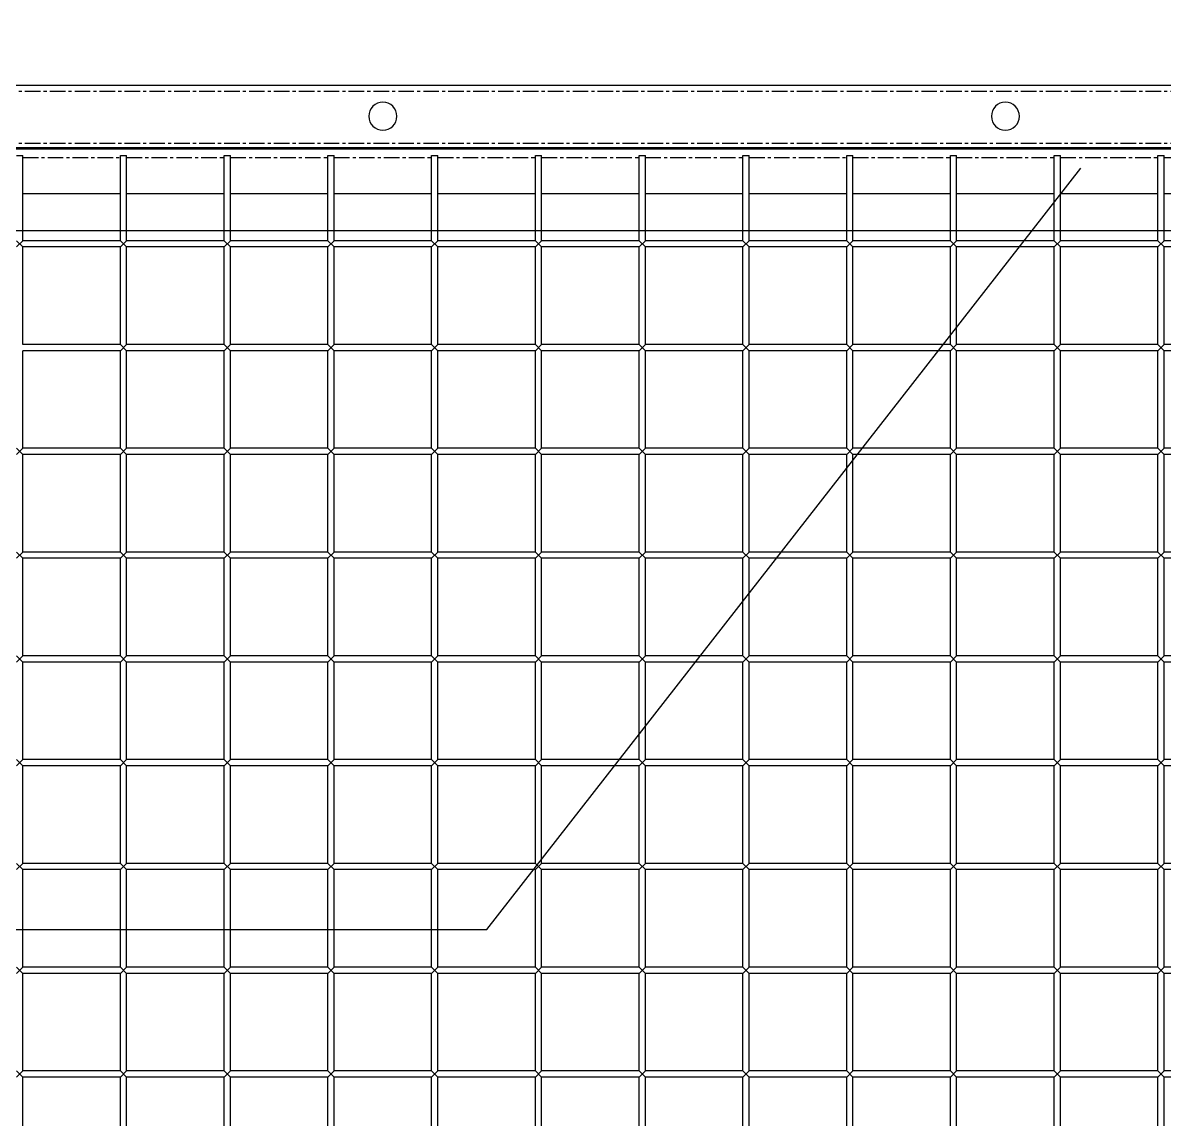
# Model space of a CAD drawing. Header units: millimetres. Extents: x -198529 to 244266, y -64 to 158464.
# Drawn here: x -171332 to -170782, y 95835 to 96363 of the extents above; entities that cross this region are included whole.
import ezdxf

# ---------------------------------------------------------------- set-up
doc = ezdxf.new("R2010")
doc.units = ezdxf.units.MM
doc.linetypes.add('CENTER', pattern=[12, 7.5, -1.5, 1.5, -1.5])
for name, color, linetype in [('0-DCC', 30, 'Continuous'), ('0-DCC-STRUC', 180, 'Continuous'), ('0-DCC-STRUC-T', 4, 'Continuous')]:
    doc.layers.add(name, color=color, linetype=linetype)

# ---------------------------------------------------------------- blocks, each defined once
blk = doc.blocks.new('DCC2850x1800(右)')
at = {"color": 0, "linetype": 'Continuous'}
for p, q in [((65614.5, -72678.48), (62966, -72678.48)), ((62966, -72709.38), (65613, -72709.38)), ((63589.5, -72753.48), (63589.5, -72712.38)), ((63592.5, -72712.38), (63589.5, -72712.38)), ((63592.5, -72753.48), (63592.5, -72712.38)), ((63639.5, -72753.48), (63639.5, -72712.38)), ((63642.5, -72712.38), (63639.5, -72712.38)), ((63642.5, -72753.48), (63642.5, -72712.38)), ((63689.5, -72753.48), (63689.5, -72712.38)), ((63692.5, -72712.38), (63689.5, -72712.38)), ((63692.5, -72753.48), (63692.5, -72712.38)), ((63739.5, -72753.48), (63739.5, -72712.38)), ((63742.5, -72712.38), (63739.5, -72712.38)), ((63742.5, -72753.48), (63742.5, -72712.38)), ((63789.5, -72753.48), (63789.5, -72712.38)), ((63792.5, -72712.38), (63789.5, -72712.38)), ((63792.5, -72753.48), (63792.5, -72712.38)), ((63839.5, -72753.48), (63839.5, -72712.38)), ((63842.5, -72712.38), (63839.5, -72712.38)), ((63842.5, -72753.48), (63842.5, -72712.38)), ((63889.5, -72753.48), (63889.5, -72712.38)), ((63892.5, -72712.38), (63889.5, -72712.38)), ((63892.5, -72753.48), (63892.5, -72712.38)), ((63939.5, -72753.48), (63939.5, -72712.38)), ((63942.5, -72712.38), (63939.5, -72712.38)), ((63942.5, -72753.48), (63942.5, -72712.38)), ((63989.5, -72753.48), (63989.5, -72712.38)), ((63992.5, -72712.38), (63989.5, -72712.38)), ((63992.5, -72753.48), (63992.5, -72712.38)), ((64039.5, -72753.48), (64039.5, -72712.38)), ((64042.5, -72712.38), (64039.5, -72712.38)), ((64042.5, -72753.48), (64042.5, -72712.38)), ((64089.5, -72753.48), (64089.5, -72712.38)), ((64092.5, -72712.38), (64089.5, -72712.38)), ((64092.5, -72753.48), (64092.5, -72712.38)), ((64139.5, -72753.48), (64139.5, -72712.38)), ((64142.5, -72712.38), (64139.5, -72712.38)), ((63542.5, -72730.88), (63589.5, -72730.88)), ((63592.5, -72730.88), (63639.5, -72730.88)), ((63642.5, -72730.88), (63689.5, -72730.88)), ((63692.5, -72730.88), (63739.5, -72730.88)), ((63742.5, -72730.88), (63789.5, -72730.88)), ((63792.5, -72730.88), (63839.5, -72730.88)), ((63842.5, -72730.88), (63889.5, -72730.88)), ((63892.5, -72730.88), (63939.5, -72730.88)), ((63942.5, -72730.88), (63989.5, -72730.88)), ((63992.5, -72730.88), (64039.5, -72730.88)), ((64042.5, -72730.88), (64089.5, -72730.88)), ((64092.5, -72730.88), (64139.5, -72730.88)), ((63542.5, -72753.48), (63589.5, -72753.48)), ((63592.5, -72756.48), (63589.5, -72753.48)), ((63592.5, -72753.48), (63589.5, -72756.48)), ((63592.5, -72753.48), (63639.5, -72753.48)), ((63642.5, -72756.48), (63639.5, -72753.48)), ((63642.5, -72753.48), (63639.5, -72756.48)), ((63642.5, -72753.48), (63689.5, -72753.48)), ((63692.5, -72756.48), (63689.5, -72753.48)), ((63692.5, -72753.48), (63689.5, -72756.48)), ((63692.5, -72753.48), (63739.5, -72753.48)), ((63742.5, -72756.48), (63739.5, -72753.48)), ((63742.5, -72753.48), (63739.5, -72756.48)), ((63742.5, -72753.48), (63789.5, -72753.48)), ((63792.5, -72756.48), (63789.5, -72753.48)), ((63792.5, -72753.48), (63789.5, -72756.48)), ((63792.5, -72753.48), (63839.5, -72753.48)), ((63842.5, -72756.48), (63839.5, -72753.48)), ((63842.5, -72753.48), (63839.5, -72756.48)), ((63842.5, -72753.48), (63889.5, -72753.48)), ((63892.5, -72756.48), (63889.5, -72753.48)), ((63892.5, -72753.48), (63889.5, -72756.48)), ((63892.5, -72753.48), (63939.5, -72753.48)), ((63942.5, -72756.48), (63939.5, -72753.48)), ((63942.5, -72753.48), (63939.5, -72756.48)), ((63942.5, -72753.48), (63989.5, -72753.48)), ((63992.5, -72756.48), (63989.5, -72753.48)), ((63992.5, -72753.48), (63989.5, -72756.48)), ((63992.5, -72753.48), (64039.5, -72753.48)), ((64042.5, -72756.48), (64039.5, -72753.48)), ((64042.5, -72753.48), (64039.5, -72756.48)), ((64042.5, -72753.48), (64089.5, -72753.48)), ((64092.5, -72756.48), (64089.5, -72753.48)), ((64089.5, -72756.48), (64092.5, -72753.48)), ((64092.5, -72753.48), (64139.5, -72753.48)), ((64142.5, -72756.48), (64139.5, -72753.48)), ((64139.5, -72756.48), (64142.5, -72753.48)), ((63542.5, -72756.48), (63589.5, -72756.48)), ((63589.5, -72803.48), (63589.5, -72756.48)), ((63592.5, -72756.48), (63639.5, -72756.48)), ((63592.5, -72803.48), (63592.5, -72756.48)), ((63639.5, -72803.48), (63639.5, -72756.48)), ((63642.5, -72756.48), (63689.5, -72756.48)), ((63642.5, -72803.48), (63642.5, -72756.48)), ((63689.5, -72803.48), (63689.5, -72756.48)), ((63692.5, -72756.48), (63739.5, -72756.48)), ((63692.5, -72803.48), (63692.5, -72756.48)), ((63739.5, -72803.48), (63739.5, -72756.48)), ((63742.5, -72756.48), (63789.5, -72756.48)), ((63742.5, -72803.48), (63742.5, -72756.48)), ((63789.5, -72803.48), (63789.5, -72756.48)), ((63792.5, -72756.48), (63839.5, -72756.48)), ((63792.5, -72803.48), (63792.5, -72756.48)), ((63839.5, -72803.48), (63839.5, -72756.48)), ((63842.5, -72756.48), (63889.5, -72756.48)), ((63842.5, -72803.48), (63842.5, -72756.48)), ((63889.5, -72803.48), (63889.5, -72756.48)), ((63892.5, -72756.48), (63939.5, -72756.48)), ((63892.5, -72803.48), (63892.5, -72756.48)), ((63939.5, -72803.48), (63939.5, -72756.48)), ((63942.5, -72756.48), (63989.5, -72756.48)), ((63942.5, -72803.48), (63942.5, -72756.48)), ((63989.5, -72803.48), (63989.5, -72756.48)), ((63992.5, -72756.48), (64039.5, -72756.48)), ((63992.5, -72803.48), (63992.5, -72756.48)), ((64039.5, -72803.48), (64039.5, -72756.48)), ((64042.5, -72756.48), (64089.5, -72756.48)), ((64042.5, -72803.48), (64042.5, -72756.48)), ((64089.5, -72803.48), (64089.5, -72756.48)), ((64092.5, -72756.48), (64139.5, -72756.48)), ((64092.5, -72803.48), (64092.5, -72756.48)), ((64139.5, -72803.48), (64139.5, -72756.48)), ((63542.5, -72803.48), (63589.5, -72803.48)), ((63592.5, -72806.48), (63589.5, -72803.48)), ((63592.5, -72803.48), (63589.5, -72806.48)), ((63592.5, -72803.48), (63639.5, -72803.48)), ((63642.5, -72806.48), (63639.5, -72803.48)), ((63642.5, -72803.48), (63639.5, -72806.48)), ((63642.5, -72803.48), (63689.5, -72803.48)), ((63692.5, -72806.48), (63689.5, -72803.48)), ((63692.5, -72803.48), (63689.5, -72806.48)), ((63692.5, -72803.48), (63739.5, -72803.48)), ((63742.5, -72806.48), (63739.5, -72803.48)), ((63742.5, -72803.48), (63739.5, -72806.48)), ((63742.5, -72803.48), (63789.5, -72803.48)), ((63792.5, -72806.48), (63789.5, -72803.48)), ((63792.5, -72803.48), (63789.5, -72806.48)), ((63792.5, -72803.48), (63839.5, -72803.48)), ((63842.5, -72806.48), (63839.5, -72803.48)), ((63842.5, -72803.48), (63839.5, -72806.48)), ((63842.5, -72803.48), (63889.5, -72803.48)), ((63892.5, -72806.48), (63889.5, -72803.48)), ((63892.5, -72803.48), (63889.5, -72806.48)), ((63892.5, -72803.48), (63939.5, -72803.48)), ((63942.5, -72806.48), (63939.5, -72803.48)), ((63942.5, -72803.48), (63939.5, -72806.48)), ((63942.5, -72803.48), (63989.5, -72803.48)), ((63992.5, -72806.48), (63989.5, -72803.48)), ((63992.5, -72803.48), (63989.5, -72806.48)), ((63992.5, -72803.48), (64039.5, -72803.48)), ((64042.5, -72806.48), (64039.5, -72803.48)), ((64042.5, -72803.48), (64039.5, -72806.48)), ((64042.5, -72803.48), (64089.5, -72803.48)), ((64092.5, -72806.48), (64089.5, -72803.48)), ((64092.5, -72803.48), (64089.5, -72806.48)), ((64092.5, -72803.48), (64139.5, -72803.48)), ((63542.5, -72806.48), (63589.5, -72806.48)), ((63589.5, -72853.48), (63589.5, -72806.48)), ((63592.5, -72853.48), (63592.5, -72806.48)), ((63592.5, -72806.48), (63639.5, -72806.48)), ((63639.5, -72853.48), (63639.5, -72806.48)), ((63642.5, -72853.48), (63642.5, -72806.48)), ((63642.5, -72806.48), (63689.5, -72806.48)), ((63689.5, -72853.48), (63689.5, -72806.48)), ((63692.5, -72853.48), (63692.5, -72806.48)), ((63692.5, -72806.48), (63739.5, -72806.48)), ((63739.5, -72853.48), (63739.5, -72806.48)), ((63742.5, -72853.48), (63742.5, -72806.48)), ((63742.5, -72806.48), (63789.5, -72806.48)), ((63789.5, -72853.48), (63789.5, -72806.48)), ((63792.5, -72853.48), (63792.5, -72806.48)), ((63792.5, -72806.48), (63839.5, -72806.48)), ((63839.5, -72853.48), (63839.5, -72806.48)), ((63842.5, -72853.48), (63842.5, -72806.48)), ((63842.5, -72806.48), (63889.5, -72806.48)), ((63889.5, -72853.48), (63889.5, -72806.48)), ((63892.5, -72853.48), (63892.5, -72806.48)), ((63892.5, -72806.48), (63939.5, -72806.48)), ((63939.5, -72853.48), (63939.5, -72806.48)), ((63942.5, -72853.48), (63942.5, -72806.48)), ((63942.5, -72806.48), (63989.5, -72806.48)), ((63989.5, -72853.48), (63989.5, -72806.48)), ((63992.5, -72853.48), (63992.5, -72806.48)), ((63992.5, -72806.48), (64039.5, -72806.48)), ((64039.5, -72853.48), (64039.5, -72806.48)), ((64042.5, -72853.48), (64042.5, -72806.48)), ((64042.5, -72806.48), (64089.5, -72806.48)), ((64089.5, -72853.48), (64089.5, -72806.48)), ((64092.5, -72853.48), (64092.5, -72806.48)), ((64092.5, -72806.48), (64139.5, -72806.48)), ((64139.5, -72853.48), (64139.5, -72806.48)), ((63542.5, -72853.48), (63589.5, -72853.48)), ((63542.5, -72856.48), (63589.5, -72856.48)), ((63592.5, -72856.48), (63589.5, -72853.48)), ((63592.5, -72853.48), (63589.5, -72856.48)), ((63589.5, -72903.48), (63589.5, -72856.48)), ((63592.5, -72853.48), (63639.5, -72853.48)), ((63592.5, -72903.48), (63592.5, -72856.48)), ((63592.5, -72856.48), (63639.5, -72856.48)), ((63642.5, -72856.48), (63639.5, -72853.48)), ((63642.5, -72853.48), (63639.5, -72856.48)), ((63639.5, -72903.48), (63639.5, -72856.48)), ((63642.5, -72853.48), (63689.5, -72853.48)), ((63642.5, -72903.48), (63642.5, -72856.48)), ((63642.5, -72856.48), (63689.5, -72856.48)), ((63692.5, -72856.48), (63689.5, -72853.48)), ((63692.5, -72853.48), (63689.5, -72856.48)), ((63689.5, -72903.48), (63689.5, -72856.48)), ((63692.5, -72853.48), (63739.5, -72853.48)), ((63692.5, -72903.48), (63692.5, -72856.48)), ((63692.5, -72856.48), (63739.5, -72856.48)), ((63742.5, -72856.48), (63739.5, -72853.48)), ((63742.5, -72853.48), (63739.5, -72856.48)), ((63739.5, -72903.48), (63739.5, -72856.48)), ((63742.5, -72853.48), (63789.5, -72853.48)), ((63742.5, -72903.48), (63742.5, -72856.48)), ((63742.5, -72856.48), (63789.5, -72856.48)), ((63792.5, -72856.48), (63789.5, -72853.48)), ((63792.5, -72853.48), (63789.5, -72856.48)), ((63789.5, -72903.48), (63789.5, -72856.48)), ((63792.5, -72853.48), (63839.5, -72853.48)), ((63792.5, -72903.48), (63792.5, -72856.48)), ((63792.5, -72856.48), (63839.5, -72856.48)), ((63842.5, -72856.48), (63839.5, -72853.48)), ((63842.5, -72853.48), (63839.5, -72856.48)), ((63839.5, -72903.48), (63839.5, -72856.48)), ((63842.5, -72853.48), (63889.5, -72853.48)), ((63842.5, -72903.48), (63842.5, -72856.48)), ((63842.5, -72856.48), (63889.5, -72856.48)), ((63892.5, -72856.48), (63889.5, -72853.48)), ((63892.5, -72853.48), (63889.5, -72856.48)), ((63889.5, -72903.48), (63889.5, -72856.48)), ((63892.5, -72853.48), (63939.5, -72853.48)), ((63892.5, -72903.48), (63892.5, -72856.48)), ((63892.5, -72856.48), (63939.5, -72856.48)), ((63942.5, -72856.48), (63939.5, -72853.48)), ((63942.5, -72853.48), (63939.5, -72856.48)), ((63939.5, -72903.48), (63939.5, -72856.48)), ((63942.5, -72853.48), (63989.5, -72853.48)), ((63942.5, -72903.48), (63942.5, -72856.48)), ((63942.5, -72856.48), (63989.5, -72856.48)), ((63992.5, -72856.48), (63989.5, -72853.48)), ((63992.5, -72853.48), (63989.5, -72856.48)), ((63989.5, -72903.48), (63989.5, -72856.48)), ((63992.5, -72853.48), (64039.5, -72853.48)), ((63992.5, -72903.48), (63992.5, -72856.48)), ((63992.5, -72856.48), (64039.5, -72856.48)), ((64042.5, -72856.48), (64039.5, -72853.48)), ((64042.5, -72853.48), (64039.5, -72856.48)), ((64039.5, -72903.48), (64039.5, -72856.48)), ((64042.5, -72853.48), (64089.5, -72853.48)), ((64042.5, -72903.48), (64042.5, -72856.48)), ((64042.5, -72856.48), (64089.5, -72856.48)), ((64092.5, -72856.48), (64089.5, -72853.48)), ((64092.5, -72853.48), (64089.5, -72856.48)), ((64089.5, -72903.48), (64089.5, -72856.48)), ((64092.5, -72853.48), (64139.5, -72853.48)), ((64092.5, -72903.48), (64092.5, -72856.48)), ((64092.5, -72856.48), (64139.5, -72856.48)), ((64142.5, -72856.48), (64139.5, -72853.48)), ((64142.5, -72853.48), (64139.5, -72856.48)), ((64139.5, -72903.48), (64139.5, -72856.48)), ((63542.5, -72903.48), (63589.5, -72903.48)), ((63542.5, -72906.48), (63589.5, -72906.48)), ((63592.5, -72906.48), (63589.5, -72903.48)), ((63592.5, -72903.48), (63589.5, -72906.48)), ((63589.5, -72953.48), (63589.5, -72906.48)), ((63592.5, -72903.48), (63639.5, -72903.48)), ((63592.5, -72953.48), (63592.5, -72906.48)), ((63592.5, -72906.48), (63639.5, -72906.48)), ((63642.5, -72906.48), (63639.5, -72903.48)), ((63642.5, -72903.48), (63639.5, -72906.48)), ((63639.5, -72953.48), (63639.5, -72906.48)), ((63642.5, -72903.48), (63689.5, -72903.48)), ((63642.5, -72953.48), (63642.5, -72906.48)), ((63642.5, -72906.48), (63689.5, -72906.48)), ((63692.5, -72906.48), (63689.5, -72903.48)), ((63692.5, -72903.48), (63689.5, -72906.48)), ((63689.5, -72953.48), (63689.5, -72906.48)), ((63692.5, -72903.48), (63739.5, -72903.48)), ((63692.5, -72953.48), (63692.5, -72906.48)), ((63692.5, -72906.48), (63739.5, -72906.48)), ((63742.5, -72906.48), (63739.5, -72903.48)), ((63742.5, -72903.48), (63739.5, -72906.48)), ((63739.5, -72953.48), (63739.5, -72906.48)), ((63742.5, -72903.48), (63789.5, -72903.48)), ((63742.5, -72953.48), (63742.5, -72906.48)), ((63742.5, -72906.48), (63789.5, -72906.48)), ((63792.5, -72906.48), (63789.5, -72903.48)), ((63792.5, -72903.48), (63789.5, -72906.48)), ((63789.5, -72953.48), (63789.5, -72906.48)), ((63792.5, -72903.48), (63839.5, -72903.48)), ((63792.5, -72953.48), (63792.5, -72906.48)), ((63792.5, -72906.48), (63839.5, -72906.48)), ((63842.5, -72906.48), (63839.5, -72903.48)), ((63842.5, -72903.48), (63839.5, -72906.48)), ((63839.5, -72953.48), (63839.5, -72906.48)), ((63842.5, -72903.48), (63889.5, -72903.48)), ((63842.5, -72953.48), (63842.5, -72906.48)), ((63842.5, -72906.48), (63889.5, -72906.48)), ((63892.5, -72906.48), (63889.5, -72903.48)), ((63892.5, -72903.48), (63889.5, -72906.48)), ((63889.5, -72953.48), (63889.5, -72906.48)), ((63892.5, -72903.48), (63939.5, -72903.48)), ((63892.5, -72953.48), (63892.5, -72906.48)), ((63892.5, -72906.48), (63939.5, -72906.48)), ((63942.5, -72906.48), (63939.5, -72903.48)), ((63942.5, -72903.48), (63939.5, -72906.48)), ((63939.5, -72953.48), (63939.5, -72906.48)), ((63942.5, -72903.48), (63989.5, -72903.48)), ((63942.5, -72953.48), (63942.5, -72906.48)), ((63942.5, -72906.48), (63989.5, -72906.48)), ((63992.5, -72906.48), (63989.5, -72903.48)), ((63992.5, -72903.48), (63989.5, -72906.48)), ((63989.5, -72953.48), (63989.5, -72906.48)), ((63992.5, -72903.48), (64039.5, -72903.48)), ((63992.5, -72953.48), (63992.5, -72906.48)), ((63992.5, -72906.48), (64039.5, -72906.48)), ((64042.5, -72906.48), (64039.5, -72903.48)), ((64042.5, -72903.48), (64039.5, -72906.48)), ((64039.5, -72953.48), (64039.5, -72906.48)), ((64042.5, -72903.48), (64089.5, -72903.48)), ((64042.5, -72953.48), (64042.5, -72906.48)), ((64042.5, -72906.48), (64089.5, -72906.48)), ((64092.5, -72906.48), (64089.5, -72903.48)), ((64092.5, -72903.48), (64089.5, -72906.48)), ((64089.5, -72953.48), (64089.5, -72906.48)), ((64092.5, -72903.48), (64139.5, -72903.48)), ((64092.5, -72953.48), (64092.5, -72906.48)), ((64092.5, -72906.48), (64139.5, -72906.48)), ((64142.5, -72906.48), (64139.5, -72903.48)), ((64142.5, -72903.48), (64139.5, -72906.48)), ((64139.5, -72953.48), (64139.5, -72906.48)), ((63542.5, -72953.48), (63589.5, -72953.48)), ((63542.5, -72956.48), (63589.5, -72956.48)), ((63592.5, -72956.48), (63589.5, -72953.48)), ((63592.5, -72953.48), (63589.5, -72956.48)), ((63589.5, -73003.48), (63589.5, -72956.48)), ((63592.5, -72953.48), (63639.5, -72953.48)), ((63592.5, -73003.48), (63592.5, -72956.48)), ((63592.5, -72956.48), (63639.5, -72956.48)), ((63642.5, -72956.48), (63639.5, -72953.48)), ((63642.5, -72953.48), (63639.5, -72956.48)), ((63639.5, -73003.48), (63639.5, -72956.48)), ((63642.5, -72953.48), (63689.5, -72953.48)), ((63642.5, -73003.48), (63642.5, -72956.48)), ((63642.5, -72956.48), (63689.5, -72956.48)), ((63692.5, -72956.48), (63689.5, -72953.48)), ((63692.5, -72953.48), (63689.5, -72956.48)), ((63689.5, -73003.48), (63689.5, -72956.48)), ((63692.5, -72953.48), (63739.5, -72953.48)), ((63692.5, -73003.48), (63692.5, -72956.48)), ((63692.5, -72956.48), (63739.5, -72956.48)), ((63742.5, -72956.48), (63739.5, -72953.48)), ((63742.5, -72953.48), (63739.5, -72956.48)), ((63739.5, -73003.48), (63739.5, -72956.48)), ((63742.5, -72953.48), (63789.5, -72953.48)), ((63742.5, -73003.48), (63742.5, -72956.48)), ((63742.5, -72956.48), (63789.5, -72956.48)), ((63792.5, -72956.48), (63789.5, -72953.48)), ((63792.5, -72953.48), (63789.5, -72956.48)), ((63789.5, -73003.48), (63789.5, -72956.48)), ((63792.5, -72953.48), (63839.5, -72953.48)), ((63792.5, -73003.48), (63792.5, -72956.48)), ((63792.5, -72956.48), (63839.5, -72956.48)), ((63842.5, -72956.48), (63839.5, -72953.48)), ((63842.5, -72953.48), (63839.5, -72956.48)), ((63839.5, -73003.48), (63839.5, -72956.48)), ((63842.5, -72953.48), (63889.5, -72953.48)), ((63842.5, -73003.48), (63842.5, -72956.48)), ((63842.5, -72956.48), (63889.5, -72956.48)), ((63892.5, -72956.48), (63889.5, -72953.48)), ((63892.5, -72953.48), (63889.5, -72956.48)), ((63889.5, -73003.48), (63889.5, -72956.48)), ((63892.5, -72953.48), (63939.5, -72953.48)), ((63892.5, -73003.48), (63892.5, -72956.48)), ((63892.5, -72956.48), (63939.5, -72956.48)), ((63942.5, -72956.48), (63939.5, -72953.48)), ((63942.5, -72953.48), (63939.5, -72956.48)), ((63939.5, -73003.48), (63939.5, -72956.48)), ((63942.5, -72953.48), (63989.5, -72953.48)), ((63942.5, -73003.48), (63942.5, -72956.48)), ((63942.5, -72956.48), (63989.5, -72956.48)), ((63992.5, -72956.48), (63989.5, -72953.48)), ((63992.5, -72953.48), (63989.5, -72956.48)), ((63989.5, -73003.48), (63989.5, -72956.48)), ((63992.5, -72953.48), (64039.5, -72953.48)), ((63992.5, -73003.48), (63992.5, -72956.48)), ((63992.5, -72956.48), (64039.5, -72956.48)), ((64042.5, -72956.48), (64039.5, -72953.48)), ((64042.5, -72953.48), (64039.5, -72956.48)), ((64039.5, -73003.48), (64039.5, -72956.48)), ((64042.5, -72953.48), (64089.5, -72953.48)), ((64042.5, -73003.48), (64042.5, -72956.48)), ((64042.5, -72956.48), (64089.5, -72956.48)), ((64092.5, -72956.48), (64089.5, -72953.48)), ((64092.5, -72953.48), (64089.5, -72956.48)), ((64089.5, -73003.48), (64089.5, -72956.48)), ((64092.5, -72953.48), (64139.5, -72953.48)), ((64092.5, -73003.48), (64092.5, -72956.48)), ((64092.5, -72956.48), (64139.5, -72956.48)), ((64142.5, -72956.48), (64139.5, -72953.48)), ((64142.5, -72953.48), (64139.5, -72956.48)), ((64139.5, -73003.48), (64139.5, -72956.48)), ((63542.5, -73003.48), (63589.5, -73003.48)), ((63542.5, -73006.48), (63589.5, -73006.48)), ((63592.5, -73006.48), (63589.5, -73003.48)), ((63592.5, -73003.48), (63589.5, -73006.48)), ((63589.5, -73053.48), (63589.5, -73006.48)), ((63592.5, -73003.48), (63639.5, -73003.48)), ((63592.5, -73053.48), (63592.5, -73006.48)), ((63592.5, -73006.48), (63639.5, -73006.48)), ((63642.5, -73006.48), (63639.5, -73003.48)), ((63642.5, -73003.48), (63639.5, -73006.48)), ((63639.5, -73053.48), (63639.5, -73006.48)), ((63642.5, -73003.48), (63689.5, -73003.48)), ((63642.5, -73053.48), (63642.5, -73006.48)), ((63642.5, -73006.48), (63689.5, -73006.48)), ((63692.5, -73006.48), (63689.5, -73003.48)), ((63692.5, -73003.48), (63689.5, -73006.48)), ((63689.5, -73053.48), (63689.5, -73006.48)), ((63692.5, -73003.48), (63739.5, -73003.48)), ((63692.5, -73053.48), (63692.5, -73006.48)), ((63692.5, -73006.48), (63739.5, -73006.48)), ((63742.5, -73006.48), (63739.5, -73003.48)), ((63742.5, -73003.48), (63739.5, -73006.48)), ((63739.5, -73053.48), (63739.5, -73006.48)), ((63742.5, -73003.48), (63789.5, -73003.48)), ((63742.5, -73053.48), (63742.5, -73006.48)), ((63742.5, -73006.48), (63789.5, -73006.48)), ((63792.5, -73006.48), (63789.5, -73003.48)), ((63792.5, -73003.48), (63789.5, -73006.48)), ((63789.5, -73053.48), (63789.5, -73006.48)), ((63792.5, -73003.48), (63839.5, -73003.48)), ((63792.5, -73053.48), (63792.5, -73006.48)), ((63792.5, -73006.48), (63839.5, -73006.48)), ((63842.5, -73006.48), (63839.5, -73003.48)), ((63842.5, -73003.48), (63839.5, -73006.48)), ((63839.5, -73053.48), (63839.5, -73006.48)), ((63842.5, -73003.48), (63889.5, -73003.48)), ((63842.5, -73053.48), (63842.5, -73006.48)), ((63842.5, -73006.48), (63889.5, -73006.48)), ((63892.5, -73006.48), (63889.5, -73003.48)), ((63892.5, -73003.48), (63889.5, -73006.48)), ((63889.5, -73053.48), (63889.5, -73006.48)), ((63892.5, -73003.48), (63939.5, -73003.48)), ((63892.5, -73053.48), (63892.5, -73006.48)), ((63892.5, -73006.48), (63939.5, -73006.48)), ((63942.5, -73006.48), (63939.5, -73003.48)), ((63942.5, -73003.48), (63939.5, -73006.48)), ((63939.5, -73053.48), (63939.5, -73006.48)), ((63942.5, -73003.48), (63989.5, -73003.48)), ((63942.5, -73053.48), (63942.5, -73006.48)), ((63942.5, -73006.48), (63989.5, -73006.48)), ((63992.5, -73006.48), (63989.5, -73003.48)), ((63992.5, -73003.48), (63989.5, -73006.48)), ((63989.5, -73053.48), (63989.5, -73006.48)), ((63992.5, -73003.48), (64039.5, -73003.48)), ((63992.5, -73053.48), (63992.5, -73006.48)), ((63992.5, -73006.48), (64039.5, -73006.48)), ((64042.5, -73006.48), (64039.5, -73003.48)), ((64042.5, -73003.48), (64039.5, -73006.48)), ((64039.5, -73053.48), (64039.5, -73006.48)), ((64042.5, -73003.48), (64089.5, -73003.48)), ((64042.5, -73053.48), (64042.5, -73006.48)), ((64042.5, -73006.48), (64089.5, -73006.48)), ((64092.5, -73006.48), (64089.5, -73003.48)), ((64092.5, -73003.48), (64089.5, -73006.48)), ((64089.5, -73053.48), (64089.5, -73006.48)), ((64092.5, -73003.48), (64139.5, -73003.48)), ((64092.5, -73053.48), (64092.5, -73006.48)), ((64092.5, -73006.48), (64139.5, -73006.48)), ((64142.5, -73006.48), (64139.5, -73003.48)), ((64142.5, -73003.48), (64139.5, -73006.48)), ((64139.5, -73053.48), (64139.5, -73006.48)), ((63542.5, -73053.48), (63589.5, -73053.48)), ((63542.5, -73056.48), (63589.5, -73056.48)), ((63592.5, -73056.48), (63589.5, -73053.48)), ((63592.5, -73053.48), (63589.5, -73056.48)), ((63589.5, -73103.48), (63589.5, -73056.48)), ((63592.5, -73053.48), (63639.5, -73053.48)), ((63592.5, -73056.48), (63639.5, -73056.48)), ((63592.5, -73103.48), (63592.5, -73056.48)), ((63642.5, -73056.48), (63639.5, -73053.48)), ((63642.5, -73053.48), (63639.5, -73056.48)), ((63639.5, -73103.48), (63639.5, -73056.48)), ((63642.5, -73053.48), (63689.5, -73053.48)), ((63642.5, -73056.48), (63689.5, -73056.48)), ((63642.5, -73103.48), (63642.5, -73056.48)), ((63692.5, -73056.48), (63689.5, -73053.48)), ((63692.5, -73053.48), (63689.5, -73056.48)), ((63689.5, -73103.48), (63689.5, -73056.48)), ((63692.5, -73053.48), (63739.5, -73053.48)), ((63692.5, -73056.48), (63739.5, -73056.48)), ((63692.5, -73103.48), (63692.5, -73056.48)), ((63742.5, -73056.48), (63739.5, -73053.48)), ((63742.5, -73053.48), (63739.5, -73056.48)), ((63739.5, -73103.48), (63739.5, -73056.48)), ((63742.5, -73053.48), (63789.5, -73053.48)), ((63742.5, -73103.48), (63742.5, -73056.48)), ((63742.5, -73056.48), (63789.5, -73056.48)), ((63792.5, -73056.48), (63789.5, -73053.48)), ((63792.5, -73053.48), (63789.5, -73056.48)), ((63789.5, -73103.48), (63789.5, -73056.48)), ((63792.5, -73053.48), (63839.5, -73053.48)), ((63792.5, -73103.48), (63792.5, -73056.48)), ((63792.5, -73056.48), (63839.5, -73056.48)), ((63842.5, -73056.48), (63839.5, -73053.48)), ((63842.5, -73053.48), (63839.5, -73056.48)), ((63839.5, -73103.48), (63839.5, -73056.48)), ((63842.5, -73053.48), (63889.5, -73053.48)), ((63842.5, -73103.48), (63842.5, -73056.48)), ((63842.5, -73056.48), (63889.5, -73056.48)), ((63892.5, -73056.48), (63889.5, -73053.48)), ((63892.5, -73053.48), (63889.5, -73056.48)), ((63889.5, -73103.48), (63889.5, -73056.48)), ((63892.5, -73053.48), (63939.5, -73053.48)), ((63892.5, -73103.48), (63892.5, -73056.48)), ((63892.5, -73056.48), (63939.5, -73056.48)), ((63942.5, -73056.48), (63939.5, -73053.48)), ((63942.5, -73053.48), (63939.5, -73056.48)), ((63939.5, -73103.48), (63939.5, -73056.48)), ((63942.5, -73053.48), (63989.5, -73053.48)), ((63942.5, -73103.48), (63942.5, -73056.48)), ((63942.5, -73056.48), (63989.5, -73056.48)), ((63992.5, -73056.48), (63989.5, -73053.48)), ((63992.5, -73053.48), (63989.5, -73056.48)), ((63989.5, -73103.48), (63989.5, -73056.48)), ((63992.5, -73053.48), (64039.5, -73053.48)), ((63992.5, -73103.48), (63992.5, -73056.48)), ((63992.5, -73056.48), (64039.5, -73056.48)), ((64042.5, -73056.48), (64039.5, -73053.48)), ((64042.5, -73053.48), (64039.5, -73056.48)), ((64039.5, -73103.48), (64039.5, -73056.48)), ((64042.5, -73053.48), (64089.5, -73053.48)), ((64042.5, -73103.48), (64042.5, -73056.48)), ((64042.5, -73056.48), (64089.5, -73056.48)), ((64092.5, -73056.48), (64089.5, -73053.48)), ((64092.5, -73053.48), (64089.5, -73056.48)), ((64089.5, -73103.48), (64089.5, -73056.48)), ((64092.5, -73053.48), (64139.5, -73053.48)), ((64092.5, -73103.48), (64092.5, -73056.48)), ((64092.5, -73056.48), (64139.5, -73056.48)), ((64142.5, -73056.48), (64139.5, -73053.48)), ((64142.5, -73053.48), (64139.5, -73056.48)), ((64139.5, -73103.48), (64139.5, -73056.48)), ((63542.5, -73103.48), (63589.5, -73103.48)), ((63592.5, -73106.48), (63589.5, -73103.48)), ((63592.5, -73103.48), (63589.5, -73106.48)), ((63592.5, -73103.48), (63639.5, -73103.48)), ((63642.5, -73106.48), (63639.5, -73103.48)), ((63642.5, -73103.48), (63639.5, -73106.48)), ((63642.5, -73103.48), (63689.5, -73103.48)), ((63692.5, -73106.48), (63689.5, -73103.48)), ((63692.5, -73103.48), (63689.5, -73106.48)), ((63692.5, -73103.48), (63739.5, -73103.48)), ((63742.5, -73106.48), (63739.5, -73103.48)), ((63742.5, -73103.48), (63739.5, -73106.48)), ((63742.5, -73103.48), (63789.5, -73103.48)), ((63792.5, -73106.48), (63789.5, -73103.48)), ((63792.5, -73103.48), (63789.5, -73106.48)), ((63792.5, -73103.48), (63839.5, -73103.48)), ((63842.5, -73106.48), (63839.5, -73103.48)), ((63842.5, -73103.48), (63839.5, -73106.48)), ((63842.5, -73103.48), (63889.5, -73103.48)), ((63892.5, -73106.48), (63889.5, -73103.48)), ((63892.5, -73103.48), (63889.5, -73106.48)), ((63892.5, -73103.48), (63939.5, -73103.48)), ((63942.5, -73106.48), (63939.5, -73103.48)), ((63942.5, -73103.48), (63939.5, -73106.48)), ((63942.5, -73103.48), (63989.5, -73103.48)), ((63992.5, -73106.48), (63989.5, -73103.48)), ((63992.5, -73103.48), (63989.5, -73106.48)), ((63992.5, -73103.48), (64039.5, -73103.48)), ((64042.5, -73106.48), (64039.5, -73103.48)), ((64042.5, -73103.48), (64039.5, -73106.48)), ((64042.5, -73103.48), (64089.5, -73103.48)), ((64092.5, -73106.48), (64089.5, -73103.48)), ((64092.5, -73103.48), (64089.5, -73106.48)), ((64092.5, -73103.48), (64139.5, -73103.48)), ((64142.5, -73106.48), (64139.5, -73103.48)), ((64142.5, -73103.48), (64139.5, -73106.48)), ((63542.5, -73106.48), (63589.5, -73106.48)), ((63589.5, -73153.48), (63589.5, -73106.48)), ((63592.5, -73106.48), (63639.5, -73106.48)), ((63592.5, -73153.48), (63592.5, -73106.48)), ((63639.5, -73153.48), (63639.5, -73106.48)), ((63642.5, -73106.48), (63689.5, -73106.48)), ((63642.5, -73153.48), (63642.5, -73106.48)), ((63689.5, -73153.48), (63689.5, -73106.48)), ((63692.5, -73106.48), (63739.5, -73106.48)), ((63692.5, -73153.48), (63692.5, -73106.48)), ((63739.5, -73153.48), (63739.5, -73106.48)), ((63742.5, -73153.48), (63742.5, -73106.48)), ((63742.5, -73106.48), (63789.5, -73106.48)), ((63789.5, -73153.48), (63789.5, -73106.48)), ((63792.5, -73153.48), (63792.5, -73106.48)), ((63792.5, -73106.48), (63839.5, -73106.48)), ((63839.5, -73153.48), (63839.5, -73106.48)), ((63842.5, -73153.48), (63842.5, -73106.48)), ((63842.5, -73106.48), (63889.5, -73106.48)), ((63889.5, -73153.48), (63889.5, -73106.48)), ((63892.5, -73153.48), (63892.5, -73106.48)), ((63892.5, -73106.48), (63939.5, -73106.48)), ((63939.5, -73153.48), (63939.5, -73106.48)), ((63942.5, -73153.48), (63942.5, -73106.48)), ((63942.5, -73106.48), (63989.5, -73106.48)), ((63989.5, -73153.48), (63989.5, -73106.48)), ((63992.5, -73153.48), (63992.5, -73106.48)), ((63992.5, -73106.48), (64039.5, -73106.48)), ((64039.5, -73153.48), (64039.5, -73106.48)), ((64042.5, -73153.48), (64042.5, -73106.48)), ((64042.5, -73106.48), (64089.5, -73106.48)), ((64089.5, -73153.48), (64089.5, -73106.48)), ((64092.5, -73153.48), (64092.5, -73106.48)), ((64092.5, -73106.48), (64139.5, -73106.48)), ((64139.5, -73153.48), (64139.5, -73106.48)), ((63542.5, -73153.48), (63589.5, -73153.48)), ((63592.5, -73156.48), (63589.5, -73153.48)), ((63592.5, -73153.48), (63589.5, -73156.48)), ((63592.5, -73153.48), (63639.5, -73153.48)), ((63642.5, -73156.48), (63639.5, -73153.48)), ((63642.5, -73153.48), (63639.5, -73156.48)), ((63642.5, -73153.48), (63689.5, -73153.48)), ((63692.5, -73156.48), (63689.5, -73153.48)), ((63692.5, -73153.48), (63689.5, -73156.48)), ((63692.5, -73153.48), (63739.5, -73153.48)), ((63742.5, -73156.48), (63739.5, -73153.48)), ((63742.5, -73153.48), (63739.5, -73156.48)), ((63742.5, -73153.48), (63789.5, -73153.48)), ((63792.5, -73156.48), (63789.5, -73153.48)), ((63792.5, -73153.48), (63789.5, -73156.48)), ((63792.5, -73153.48), (63839.5, -73153.48)), ((63842.5, -73156.48), (63839.5, -73153.48)), ((63842.5, -73153.48), (63839.5, -73156.48)), ((63842.5, -73153.48), (63889.5, -73153.48)), ((63892.5, -73156.48), (63889.5, -73153.48)), ((63892.5, -73153.48), (63889.5, -73156.48)), ((63892.5, -73153.48), (63939.5, -73153.48)), ((63942.5, -73156.48), (63939.5, -73153.48)), ((63942.5, -73153.48), (63939.5, -73156.48)), ((63942.5, -73153.48), (63989.5, -73153.48)), ((63992.5, -73156.48), (63989.5, -73153.48)), ((63992.5, -73153.48), (63989.5, -73156.48)), ((63992.5, -73153.48), (64039.5, -73153.48)), ((64042.5, -73156.48), (64039.5, -73153.48)), ((64042.5, -73153.48), (64039.5, -73156.48)), ((64042.5, -73153.48), (64089.5, -73153.48)), ((64092.5, -73156.48), (64089.5, -73153.48)), ((64092.5, -73153.48), (64089.5, -73156.48)), ((64092.5, -73153.48), (64139.5, -73153.48)), ((64142.5, -73156.48), (64139.5, -73153.48)), ((64142.5, -73153.48), (64139.5, -73156.48)), ((63542.5, -73156.48), (63589.5, -73156.48)), ((63589.5, -73203.48), (63589.5, -73156.48)), ((63592.5, -73156.48), (63639.5, -73156.48)), ((63592.5, -73203.48), (63592.5, -73156.48)), ((63639.5, -73203.48), (63639.5, -73156.48)), ((63642.5, -73156.48), (63689.5, -73156.48)), ((63642.5, -73203.48), (63642.5, -73156.48)), ((63689.5, -73203.48), (63689.5, -73156.48)), ((63692.5, -73156.48), (63739.5, -73156.48)), ((63692.5, -73203.48), (63692.5, -73156.48)), ((63739.5, -73203.48), (63739.5, -73156.48)), ((63742.5, -73203.48), (63742.5, -73156.48)), ((63742.5, -73156.48), (63789.5, -73156.48)), ((63789.5, -73203.48), (63789.5, -73156.48)), ((63792.5, -73203.48), (63792.5, -73156.48)), ((63792.5, -73156.48), (63839.5, -73156.48)), ((63839.5, -73203.48), (63839.5, -73156.48)), ((63842.5, -73203.48), (63842.5, -73156.48)), ((63842.5, -73156.48), (63889.5, -73156.48)), ((63889.5, -73203.48), (63889.5, -73156.48)), ((63892.5, -73203.48), (63892.5, -73156.48)), ((63892.5, -73156.48), (63939.5, -73156.48)), ((63939.5, -73203.48), (63939.5, -73156.48)), ((63942.5, -73203.48), (63942.5, -73156.48)), ((63942.5, -73156.48), (63989.5, -73156.48)), ((63989.5, -73203.48), (63989.5, -73156.48)), ((63992.5, -73203.48), (63992.5, -73156.48)), ((63992.5, -73156.48), (64039.5, -73156.48)), ((64039.5, -73203.48), (64039.5, -73156.48)), ((64042.5, -73203.48), (64042.5, -73156.48)), ((64042.5, -73156.48), (64089.5, -73156.48)), ((64089.5, -73203.48), (64089.5, -73156.48)), ((64092.5, -73203.48), (64092.5, -73156.48)), ((64092.5, -73156.48), (64139.5, -73156.48)), ((64139.5, -73203.48), (64139.5, -73156.48))]:
    blk.add_line(p, q, dxfattribs=at)
at = {"color": 0, "linetype": 'CENTER'}
for p, q in [((65614.5, -72681.48), (62966, -72681.48)), ((65614.5, -72706.38), (62966, -72706.38)), ((63589.5, -72713.38), (63542.5, -72713.38)), ((63639.5, -72713.38), (63592.5, -72713.38)), ((63689.5, -72713.38), (63642.5, -72713.38)), ((63739.5, -72713.38), (63692.5, -72713.38)), ((63789.5, -72713.38), (63742.5, -72713.38)), ((63839.5, -72713.38), (63792.5, -72713.38)), ((63889.5, -72713.38), (63842.5, -72713.38)), ((63939.5, -72713.38), (63892.5, -72713.38)), ((63989.5, -72713.38), (63942.5, -72713.38)), ((64039.5, -72713.38), (63992.5, -72713.38)), ((64089.5, -72713.38), (64042.5, -72713.38)), ((64139.5, -72713.38), (64092.5, -72713.38))]:
    blk.add_line(p, q, dxfattribs=at)
at = {"color": 0, "linetype": 'Continuous'}
for centre in [(63666, -72693.48), (63966, -72693.48)]:
    blk.add_circle(centre, 6.75, dxfattribs=at)

msp = doc.modelspace()

# ---------------------------------------------------------------- linework, layer by layer
at = {"layer": '0-DCC-STRUC'}
for points in [[(-173020.77, 96263.01), (-170145.77, 96263.01), (-170145.77, 96463.01), (-173020.77, 96463.01)], [(-173020.77, 96303.01), (-170145.77, 96303.01), (-170145.77, 96423.01), (-173020.77, 96423.01)]]:
    msp.add_lwpolyline(points, close=True, dxfattribs=at)
at = {"layer": '0-DCC-STRUC-T'}
for p, q in [((-171108.68, 95926.16), (-170822.48, 96293.01)), ((-172511.43, 95926.16), (-171108.68, 95926.16))]:
    msp.add_line(p, q, dxfattribs=at)

# ---------------------------------------------------------------- block references
at = {"layer": '0-DCC', "xscale": -1}
msp.add_blockref('DCC2850x1800(右)', (-107192.77, 169011.49), dxfattribs=at)

doc.saveas('drawing.dxf')
